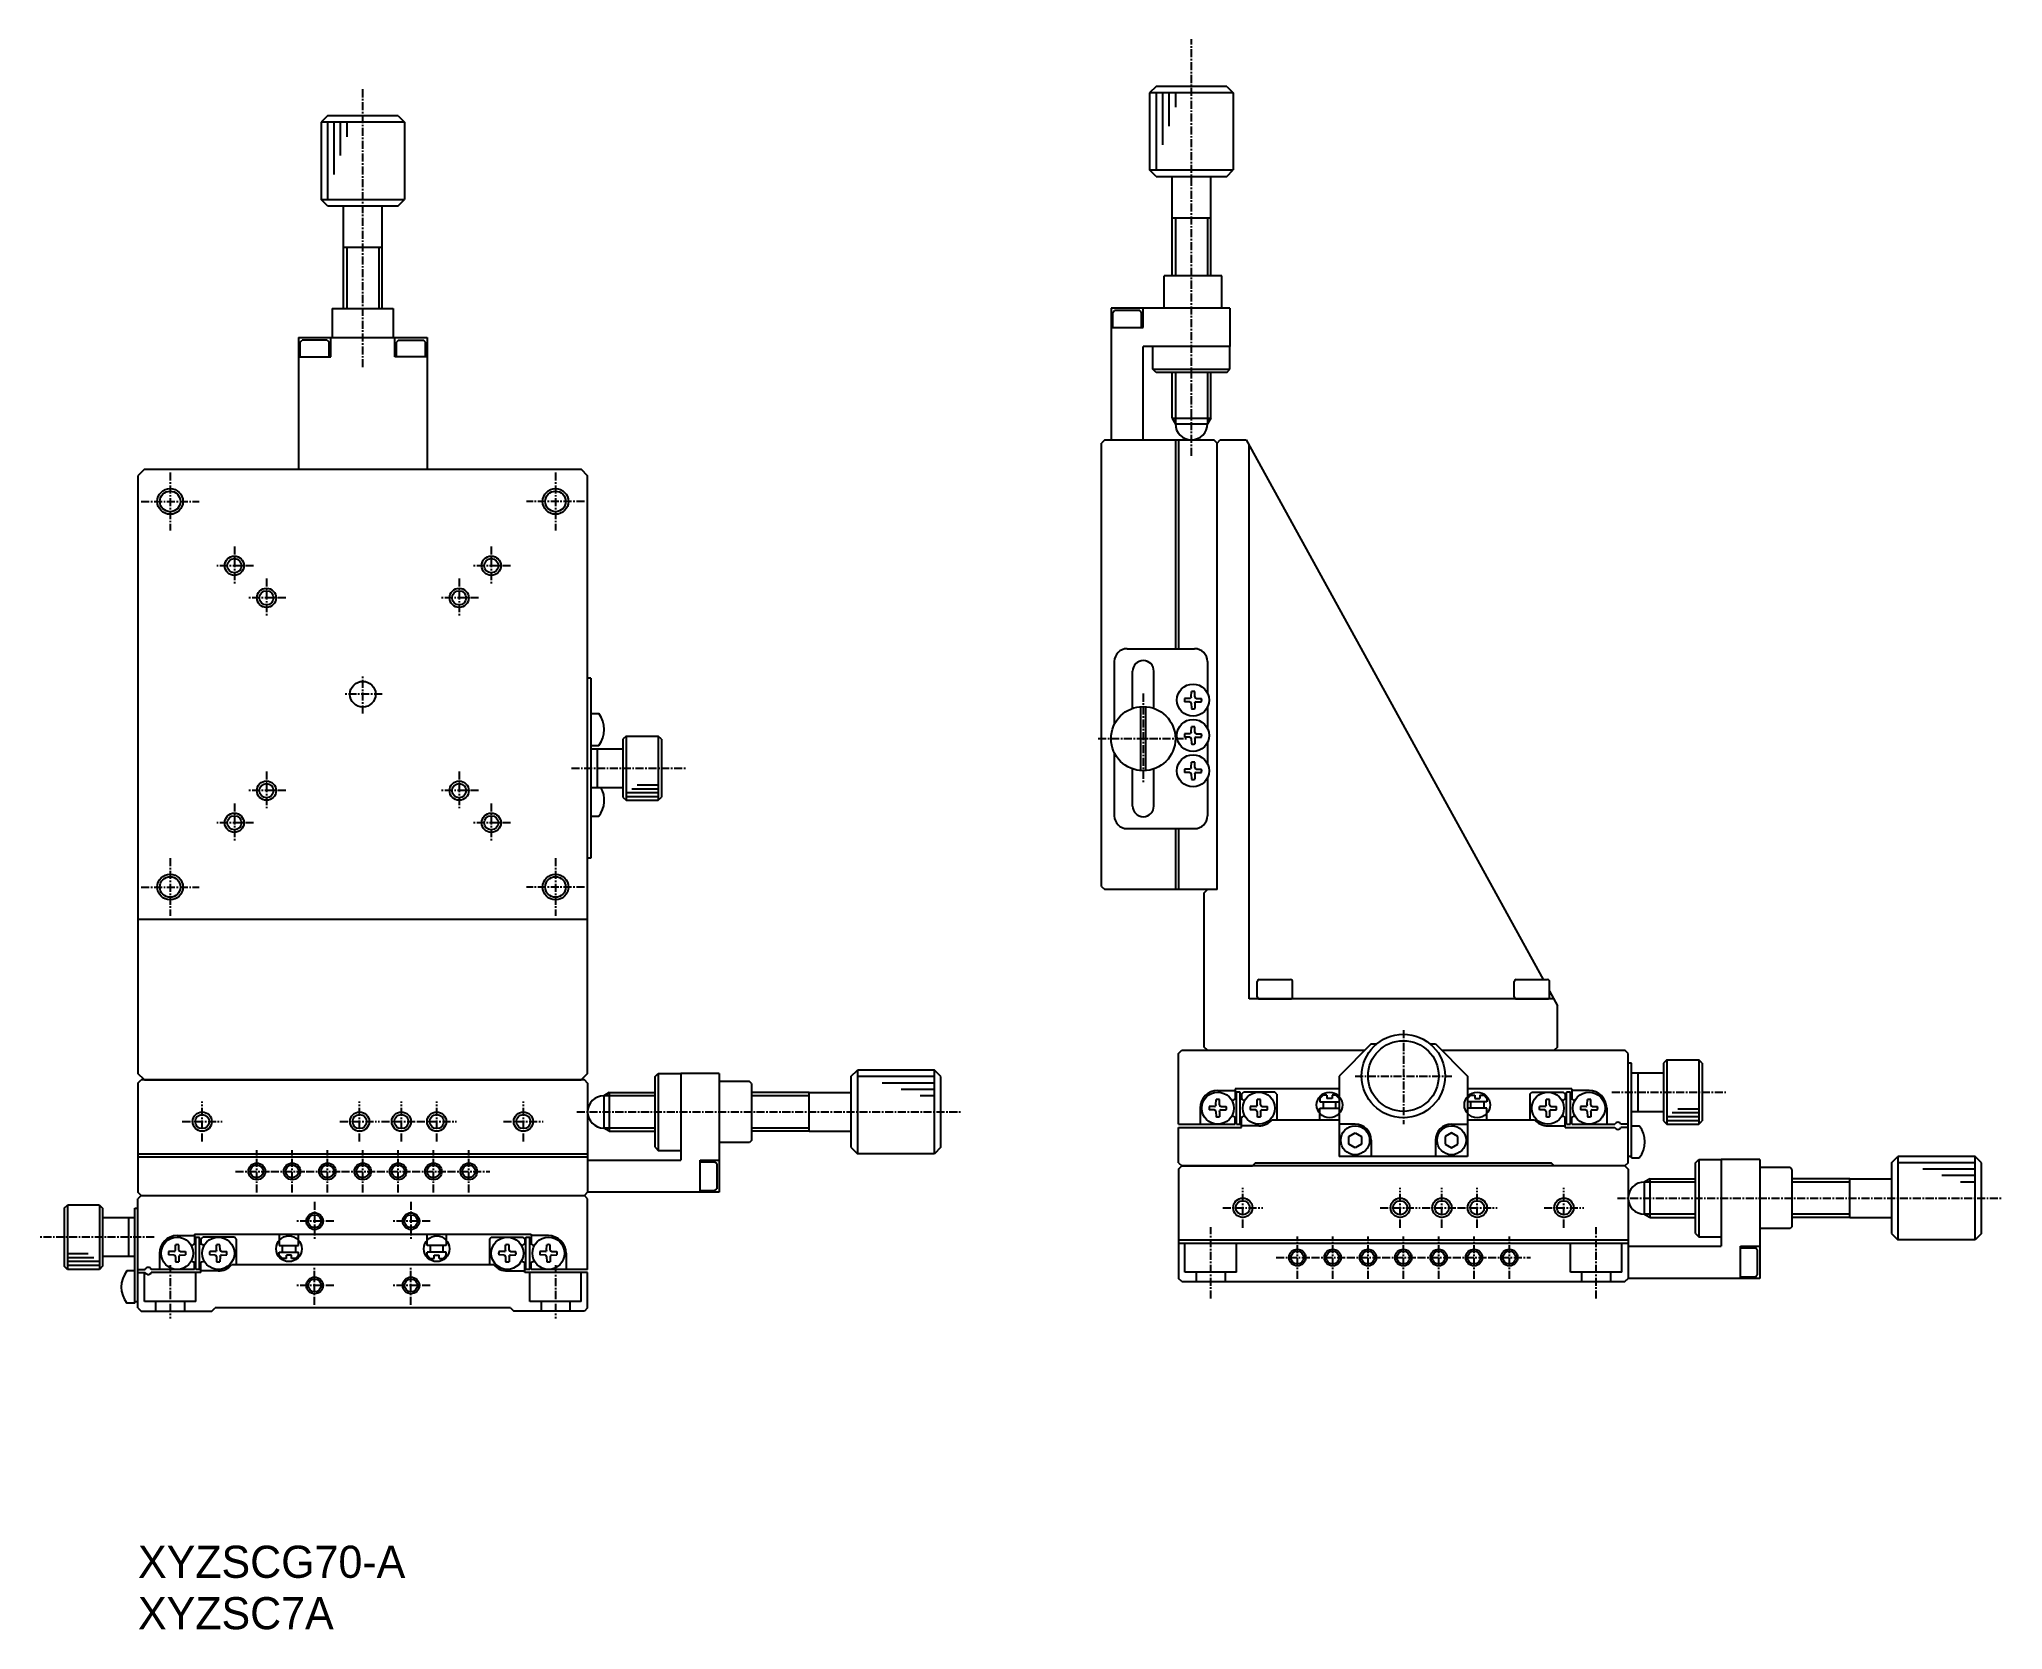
# Model space of a CAD drawing. Extents: x 73 to 379, y 138 to 386.
import ezdxf

# ---------------------------------------------------------------- set-up
doc = ezdxf.new("R2010")
doc.units = 0
doc.linetypes.add('CENTER', pattern=[2, 1.25, -0.25, 0.25, -0.25])
doc.layers.get('0').update_dxf_attribs({"linetype": 'CONTINUOUS'})
doc.layers.add('001', color=7, linetype='CONTINUOUS')
doc.layers.add('CENTER', color=1, linetype='CENTER')

# ---------------------------------------------------------------- blocks, each defined once
blk = doc.blocks.new('JZB-1')
at = {"layer": '001'}
for p, q in [((349.940834, 83.310894), (349.940834, 85.710894)), ((350.240834, 86.010894), (355.140834, 86.010894)), ((355.440834, 83.310894), (355.440834, 85.710894)), ((350.240834, 83.010894), (355.140834, 83.010894))]:
    blk.add_line(p, q, dxfattribs=at)
for centre, start, end in [((350.240834, 85.710894), 90, 180), ((355.140834, 85.710894), 0, 90), ((350.240834, 83.310894), 180, 270), ((355.140834, 83.310894), 270, 0)]:
    blk.add_arc(centre, 0.3, start, end, dxfattribs=at)
blk = doc.blocks.new('JZB-2')
at = {"layer": '001'}
for p, q in [((389.940834, 83.310894), (389.940834, 85.710894)), ((390.240834, 86.010894), (395.140834, 86.010894)), ((395.440834, 83.310894), (395.440834, 85.710894)), ((390.240834, 83.010894), (395.140834, 83.010894))]:
    blk.add_line(p, q, dxfattribs=at)
for centre, start, end in [((390.240834, 85.710894), 90, 180), ((395.140834, 85.710894), 0, 90), ((390.240834, 83.310894), 180, 270), ((395.140834, 83.310894), 270, 0)]:
    blk.add_arc(centre, 0.3, start, end, dxfattribs=at)

msp = doc.modelspace()

# ---------------------------------------------------------------- linework, layer by layer
at = {"color": 7, "linetype": 'CONTINUOUS'}
for p, q in [((246.73, 378.53), (245.73, 377.53)), ((245.73, 377.53), (245.73, 365.53)), ((257.73, 378.53), (246.73, 378.53)), ((257.73, 378.53), (258.73, 377.53)), ((258.73, 377.53), (258.73, 365.53)), ((117.73, 373.94), (116.73, 372.94)), ((116.73, 372.94), (116.73, 360.94)), ((128.73, 373.94), (117.73, 373.94)), ((128.73, 373.94), (129.73, 372.94)), ((129.73, 372.94), (129.73, 360.94)), ((246.73, 364.53), (245.73, 365.53)), ((246.73, 364.53), (257.73, 364.53)), ((249.23, 349.03), (249.23, 364.53)), ((255.23, 349.03), (255.23, 364.53)), ((257.73, 364.53), (258.73, 365.53)), ((117.73, 359.94), (116.73, 360.94)), ((128.73, 359.94), (129.73, 360.94)), ((117.73, 359.94), (128.73, 359.94)), ((120.23, 343.94), (120.23, 359.94)), ((126.23, 343.94), (126.23, 359.94)), ((255.23, 358.03), (249.23, 358.03)), ((126.23, 353.44), (120.23, 353.44)), ((256.98, 349.03), (247.98, 349.03)), ((247.98, 344.03), (247.98, 349.03)), ((256.98, 344.03), (256.98, 349.03)), ((118.48, 343.94), (127.98, 343.94)), ((118.48, 343.94), (118.48, 339.44)), ((127.98, 343.94), (127.98, 339.44)), ((239.73, 344.03), (239.73, 323.53)), ((258.23, 344.03), (239.73, 344.03)), ((239.98, 343.33), (240.28, 343.63)), ((239.98, 341.03), (239.98, 343.33)), ((244.18, 343.63), (240.28, 343.63)), ((244.18, 343.63), (244.48, 343.33)), ((244.48, 341.03), (244.48, 343.33)), ((244.73, 341.03), (244.73, 344.03)), ((258.23, 344.03), (258.23, 338.03)), ((113.23, 339.44), (113.23, 318.89)), ((113.23, 339.44), (133.23, 339.44)), ((118.23, 336.44), (118.23, 339.44)), ((128.23, 336.44), (128.23, 339.44)), ((133.23, 339.44), (133.23, 318.89)), ((239.73, 341.03), (244.73, 341.03)), ((113.23, 336.44), (118.23, 336.44)), ((113.48, 338.74), (113.78, 339.04)), ((113.48, 336.44), (113.48, 338.74)), ((117.68, 339.04), (113.78, 339.04)), ((117.68, 339.04), (117.98, 338.74)), ((117.98, 336.44), (117.98, 338.74)), ((133.23, 336.44), (128.23, 336.44)), ((128.78, 339.04), (128.48, 338.74)), ((128.48, 336.44), (128.48, 338.74)), ((128.78, 339.04), (132.68, 339.04)), ((132.98, 338.74), (132.68, 339.04)), ((132.98, 336.44), (132.98, 338.74)), ((244.73, 323.53), (244.73, 338.03)), ((258.23, 338.03), (244.73, 338.03)), ((246.23, 334.53), (246.23, 338.03)), ((258.23, 334.53), (258.23, 338.03)), ((246.73, 334.03), (246.23, 334.53)), ((257.73, 334.03), (246.73, 334.03)), ((249.23, 326.89), (249.23, 334.03)), ((255.23, 326.89), (255.23, 334.03)), ((257.73, 334.03), (258.23, 334.53)), ((249.23, 326.89), (255.23, 326.89)), ((249.23, 326.89), (249.73, 326.03)), ((249.73, 326.03), (254.73, 326.03)), ((255.23, 326.89), (254.73, 326.03)), ((238.73, 323.53), (238.23, 323.03)), ((238.23, 254.03), (238.23, 323.03)), ((238.73, 323.53), (255.73, 323.53)), ((249.73, 323.53), (249.73, 291.03)), ((250.23, 323.53), (250.23, 291.03)), ((256.23, 323.03), (255.73, 323.53)), ((256.23, 323.03), (256.73, 323.53)), ((256.23, 253.53), (256.23, 323.03)), ((256.73, 323.53), (260.73, 323.53)), ((260.73, 323.53), (306.98, 239.53)), ((261.23, 236.53), (261.23, 322.62)), ((89.23, 318.94), (88.23, 317.94)), ((89.23, 318.94), (88.23, 317.94)), ((88.23, 317.94), (88.23, 224.94)), ((88.23, 317.94), (88.23, 249.94)), ((89.23, 318.94), (157.23, 318.94)), ((89.23, 318.94), (157.23, 318.94)), ((158.23, 317.94), (157.23, 318.94)), ((157.23, 318.94), (158.23, 317.94)), ((158.23, 224.94), (158.23, 317.94)), ((242.23, 291.03), (252.73, 291.03)), ((240.23, 289.03), (240.23, 279.21)), ((243.08, 281.81), (243.08, 287.53)), ((246.38, 281.67), (246.38, 287.53)), ((254.73, 289.03), (254.73, 284.12)), ((158.73, 286.44), (158.23, 286.44)), ((158.73, 286.44), (158.73, 258.44)), ((252.2, 283.53), (252.22, 284.35)), ((252.75, 283.53), (252.74, 284.35)), ((244.33, 272.04), (244.33, 282.01)), ((245.13, 272.04), (245.13, 282.01)), ((252, 283.3), (251.15, 283.29)), ((252, 282.75), (251.15, 282.77)), ((252, 283.3), (252.13, 283.36)), ((252, 282.75), (252.13, 282.69)), ((252.2, 283.53), (252.13, 283.36)), ((252.2, 282.53), (252.13, 282.69)), ((252.2, 282.53), (252.22, 281.7)), ((252.75, 282.53), (252.74, 281.7)), ((252.75, 283.53), (252.83, 283.36)), ((252.75, 282.53), (252.83, 282.69)), ((252.96, 283.3), (252.83, 283.36)), ((252.96, 282.75), (252.83, 282.69)), ((252.96, 283.3), (253.8, 283.29)), ((252.96, 282.75), (253.8, 282.77)), ((254.73, 281.94), (254.73, 278.62)), ((158.73, 280.94), (159.95, 280.94)), ((252.2, 278.03), (252.22, 278.85)), ((252.75, 278.03), (252.74, 278.85)), ((158.73, 275.94), (159.95, 275.94)), ((158.73, 275.44), (163.73, 275.44)), ((159.73, 275.44), (159.73, 269.44)), ((164.23, 277.44), (163.73, 276.94)), ((163.73, 276.94), (163.73, 267.94)), ((164.23, 277.44), (169.23, 277.44)), ((169.73, 276.94), (169.23, 277.44)), ((169.73, 276.94), (169.73, 267.94)), ((252, 277.8), (251.15, 277.79)), ((252, 277.25), (251.15, 277.27)), ((252, 277.8), (252.13, 277.86)), ((252, 277.25), (252.13, 277.19)), ((252.2, 278.03), (252.13, 277.86)), ((252.2, 277.03), (252.13, 277.19)), ((252.2, 277.03), (252.22, 276.2)), ((252.75, 277.03), (252.74, 276.2)), ((252.75, 278.03), (252.83, 277.86)), ((252.75, 277.03), (252.83, 277.19)), ((252.96, 277.8), (252.83, 277.86)), ((252.96, 277.25), (252.83, 277.19)), ((252.96, 277.8), (253.8, 277.79)), ((252.96, 277.25), (253.8, 277.27)), ((254.73, 276.44), (254.73, 273.12)), ((240.23, 274.85), (240.23, 265.03)), ((243.08, 266.53), (243.08, 272.24)), ((246.38, 266.53), (246.38, 272.38)), ((252, 272.3), (251.15, 272.29)), ((252, 272.3), (252.13, 272.36)), ((252.2, 272.53), (252.13, 272.36)), ((252.2, 272.53), (252.22, 273.35)), ((252.75, 272.53), (252.74, 273.35)), ((252.75, 272.53), (252.83, 272.36)), ((252.96, 272.3), (252.83, 272.36)), ((252.96, 272.3), (253.8, 272.29)), ((158.73, 269.44), (163.73, 269.44)), ((252, 271.75), (251.15, 271.77)), ((252, 271.75), (252.13, 271.69)), ((252.2, 271.53), (252.13, 271.69)), ((252.2, 271.53), (252.22, 270.7)), ((252.75, 271.53), (252.74, 270.7)), ((252.75, 271.53), (252.83, 271.69)), ((252.96, 271.75), (252.83, 271.69)), ((252.96, 271.75), (253.8, 271.77)), ((254.73, 270.94), (254.73, 265.03)), ((163.73, 267.94), (164.23, 267.44)), ((164.23, 267.44), (169.23, 267.44)), ((169.23, 267.44), (169.73, 267.94)), ((158.73, 264.94), (159.95, 264.94)), ((242.23, 263.03), (252.73, 263.03)), ((249.73, 263.03), (249.73, 253.53)), ((250.23, 263.03), (250.23, 253.53)), ((158.73, 258.44), (158.23, 258.44)), ((238.23, 254.03), (238.73, 253.53)), ((256.23, 253.53), (238.73, 253.53)), ((254.23, 253.03), (254.73, 253.53)), ((254.23, 229.03), (254.23, 253.03)), ((88.23, 248.94), (158.23, 248.94)), ((308.63, 236.53), (261.23, 236.53)), ((307.98, 237.71), (309.23, 235.44)), ((309.23, 229.03), (309.23, 235.44)), ((280.23, 229.53), (275.23, 224.53)), ((280.23, 229.53), (281.08, 229.53)), ((289.38, 229.53), (290.23, 229.53)), ((290.23, 229.53), (295.23, 224.53)), ((250.23, 228.03), (250.73, 228.53)), ((250.23, 217.03), (250.23, 228.03)), ((250.73, 228.53), (279.23, 228.53)), ((254.73, 228.53), (254.23, 229.03)), ((254.48, 228.53), (279.23, 228.53)), ((291.23, 228.53), (308.48, 228.53)), ((291.23, 228.53), (319.73, 228.53)), ((309.23, 229.03), (308.73, 228.53)), ((320.23, 228.03), (319.73, 228.53)), ((320.23, 211.03), (320.23, 228.03)), ((320.73, 226.53), (320.23, 226.53)), ((320.73, 211.78), (320.73, 226.53)), ((326.23, 227.03), (325.73, 226.53)), ((325.73, 226.53), (325.73, 217.53)), ((326.23, 227.03), (331.23, 227.03)), ((331.73, 226.53), (331.23, 227.03)), ((331.73, 226.53), (331.73, 217.53)), ((89.23, 223.94), (88.23, 224.94)), ((88.23, 223.44), (88.73, 223.94)), ((88.23, 223.44), (88.23, 206.44)), ((157.73, 223.94), (88.73, 223.94)), ((89.23, 223.94), (157.23, 223.94)), ((158.23, 224.94), (157.23, 223.94)), ((157.73, 223.94), (158.23, 223.44)), ((158.23, 223.44), (157.73, 223.94)), ((158.23, 223.44), (158.23, 206.44)), ((168.73, 224.44), (169.23, 224.94)), ((168.73, 213.44), (168.73, 224.44)), ((169.23, 224.94), (169.23, 212.94)), ((169.23, 224.94), (172.73, 224.94)), ((172.73, 224.94), (172.73, 211.44)), ((178.73, 224.94), (172.73, 224.94)), ((178.73, 224.94), (178.73, 206.44)), ((183.43, 223.69), (178.73, 223.69)), ((183.73, 223.39), (183.43, 223.69)), ((183.73, 223.39), (183.73, 214.49)), ((199.23, 224.44), (200.23, 225.44)), ((199.23, 224.44), (199.23, 213.44)), ((212.23, 225.44), (200.23, 225.44)), ((213.23, 224.44), (212.23, 225.44)), ((213.23, 213.44), (213.23, 224.44)), ((275.23, 224.53), (275.23, 212.03)), ((295.23, 224.53), (295.23, 212.03)), ((320.73, 225.03), (325.73, 225.03)), ((321.73, 225.03), (321.73, 219.03)), ((161.59, 221.94), (160.73, 221.44)), ((160.73, 221.44), (160.73, 216.44)), ((161.59, 221.94), (161.59, 215.94)), ((161.59, 221.94), (168.73, 221.94)), ((192.73, 221.94), (183.73, 221.94)), ((192.73, 221.94), (199.23, 221.94)), ((192.73, 215.94), (192.73, 221.94)), ((256.05, 220.03), (256.07, 220.85)), ((256.33, 222.28), (259.03, 222.28)), ((256.6, 220.03), (256.59, 220.85)), ((275.23, 222.53), (259.03, 222.53)), ((259.03, 222.53), (259.03, 220.94)), ((259.23, 217.03), (259.23, 222.03)), ((259.83, 222.03), (259.23, 222.03)), ((259.83, 217.03), (259.83, 222.03)), ((260.03, 221.73), (260.33, 222.03)), ((260.03, 221.73), (260.03, 220.94)), ((265.23, 222.03), (260.33, 222.03)), ((262.45, 220.03), (262.47, 220.85)), ((263, 220.03), (262.99, 220.85)), ((265.53, 221.73), (265.23, 222.03)), ((265.53, 221.73), (265.53, 217.73)), ((272.23, 221.03), (272.73, 221.53)), ((272.23, 221.03), (272.23, 220.53)), ((272.23, 220.53), (275.23, 220.53)), ((273.33, 221.53), (272.73, 221.53)), ((272.73, 220.53), (272.73, 219.53)), ((273.33, 221.53), (273.33, 221.03)), ((274.13, 221.03), (273.33, 221.03)), ((274.13, 221.53), (274.13, 221.03)), ((274.73, 221.53), (274.13, 221.53)), ((275.23, 221.03), (274.73, 221.53)), ((274.73, 219.53), (274.73, 220.53)), ((275.23, 221.03), (275.23, 220.53)), ((311.43, 222.53), (295.23, 222.53)), ((295.23, 221.03), (295.73, 221.53)), ((295.23, 221.03), (295.23, 220.53)), ((298.23, 220.53), (295.23, 220.53)), ((295.73, 221.53), (296.33, 221.53)), ((295.73, 219.53), (295.73, 220.53)), ((296.33, 221.53), (296.33, 221.03)), ((296.33, 221.03), (297.13, 221.03)), ((297.13, 221.53), (297.73, 221.53)), ((297.13, 221.53), (297.13, 221.03)), ((298.23, 221.03), (297.73, 221.53)), ((297.73, 220.53), (297.73, 219.53)), ((298.23, 221.03), (298.23, 220.53)), ((304.93, 221.73), (305.23, 222.03)), ((304.93, 221.73), (304.93, 217.73)), ((305.23, 222.03), (310.13, 222.03)), ((307.45, 220.03), (307.47, 220.85)), ((308, 220.03), (307.99, 220.85)), ((310.43, 221.73), (310.13, 222.03)), ((310.43, 221.73), (310.43, 220.94)), ((310.63, 217.03), (310.63, 222.03)), ((311.23, 222.03), (310.63, 222.03)), ((311.23, 217.03), (311.23, 222.03)), ((311.43, 222.53), (311.43, 220.94)), ((314.13, 222.28), (311.43, 222.28)), ((313.85, 220.03), (313.87, 220.85)), ((314.4, 220.03), (314.39, 220.85)), ((253.58, 219.53), (253.58, 217.03)), ((255.85, 219.8), (255, 219.79)), ((255.85, 219.25), (255, 219.27)), ((255.85, 219.8), (255.98, 219.86)), ((255.85, 219.25), (255.98, 219.19)), ((256.05, 220.03), (255.98, 219.86)), ((256.05, 219.03), (255.98, 219.19)), ((256.05, 219.03), (256.07, 218.2)), ((256.6, 219.03), (256.59, 218.2)), ((256.6, 220.03), (256.68, 219.86)), ((256.6, 219.03), (256.68, 219.19)), ((256.81, 219.8), (256.68, 219.86)), ((256.81, 219.25), (256.68, 219.19)), ((256.81, 219.8), (257.65, 219.79)), ((256.81, 219.25), (257.65, 219.27)), ((259.03, 217.03), (259.03, 218.11)), ((260.03, 216.53), (260.03, 218.11)), ((262.25, 219.8), (261.4, 219.79)), ((262.25, 219.25), (261.4, 219.27)), ((262.25, 219.8), (262.38, 219.86)), ((262.25, 219.25), (262.38, 219.19)), ((262.45, 220.03), (262.38, 219.86)), ((262.45, 219.03), (262.38, 219.19)), ((262.45, 219.03), (262.47, 218.2)), ((263, 219.03), (262.99, 218.2)), ((263, 220.03), (263.08, 219.86)), ((263, 219.03), (263.08, 219.19)), ((263.21, 219.8), (263.08, 219.86)), ((263.21, 219.25), (263.08, 219.19)), ((263.21, 219.8), (264.05, 219.79)), ((263.21, 219.25), (264.05, 219.27)), ((264.81, 217.73), (275.23, 217.73)), ((272.23, 219.53), (275.23, 219.53)), ((272.23, 217.73), (272.23, 219.53)), ((275.23, 219.53), (275.23, 217.73)), ((298.23, 219.53), (295.23, 219.53)), ((295.23, 219.53), (295.23, 217.73)), ((295.23, 217.73), (305.65, 217.73)), ((298.23, 217.73), (298.23, 219.53)), ((307.25, 219.8), (306.4, 219.79)), ((307.25, 219.25), (306.4, 219.27)), ((307.25, 219.8), (307.38, 219.86)), ((307.25, 219.25), (307.38, 219.19)), ((307.45, 220.03), (307.38, 219.86)), ((307.45, 219.03), (307.38, 219.19)), ((307.45, 219.03), (307.47, 218.2)), ((308, 219.03), (307.99, 218.2)), ((308, 220.03), (308.08, 219.86)), ((308, 219.03), (308.08, 219.19)), ((308.21, 219.8), (308.08, 219.86)), ((308.21, 219.25), (308.08, 219.19)), ((308.21, 219.8), (309.05, 219.79)), ((308.21, 219.25), (309.05, 219.27)), ((310.43, 216.53), (310.43, 218.11)), ((311.43, 217.03), (311.43, 218.11)), ((313.65, 219.8), (312.8, 219.79)), ((313.65, 219.25), (312.8, 219.27)), ((313.65, 219.8), (313.78, 219.86)), ((313.65, 219.25), (313.78, 219.19)), ((313.85, 220.03), (313.78, 219.86)), ((313.85, 219.03), (313.78, 219.19)), ((313.85, 219.03), (313.87, 218.2)), ((314.4, 219.03), (314.39, 218.2)), ((314.4, 220.03), (314.48, 219.86)), ((314.4, 219.03), (314.48, 219.19)), ((314.61, 219.8), (314.48, 219.86)), ((314.61, 219.25), (314.48, 219.19)), ((314.61, 219.8), (315.45, 219.79)), ((314.61, 219.25), (315.45, 219.27)), ((316.88, 219.53), (316.88, 217.03)), ((320.73, 219.03), (325.73, 219.03)), ((325.73, 217.53), (326.23, 217.03)), ((331.23, 217.03), (331.73, 217.53)), ((161.59, 215.94), (160.73, 216.44)), ((161.59, 215.94), (168.73, 215.94)), ((183.43, 214.19), (178.73, 214.19)), ((183.73, 214.49), (183.43, 214.19)), ((192.73, 215.94), (183.73, 215.94)), ((192.73, 215.94), (199.23, 215.94)), ((250.23, 217.03), (259.03, 217.03)), ((250.23, 216.53), (260.03, 216.53)), ((250.23, 211.03), (250.23, 216.53)), ((259.23, 217.03), (259.83, 217.03)), ((262.73, 216.78), (260.03, 216.78)), ((277.73, 217.03), (275.23, 217.03)), ((276.73, 215.11), (277.73, 215.68)), ((276.73, 213.95), (276.73, 215.11)), ((277.73, 215.68), (278.73, 215.11)), ((278.73, 215.11), (278.73, 213.95)), ((280.23, 214.53), (280.23, 212.03)), ((290.23, 214.53), (290.23, 212.03)), ((292.73, 215.68), (291.73, 215.11)), ((291.73, 215.11), (291.73, 213.95)), ((292.73, 217.03), (295.23, 217.03)), ((293.73, 215.11), (292.73, 215.68)), ((293.73, 213.95), (293.73, 215.11)), ((307.73, 216.78), (310.43, 216.78)), ((310.43, 216.53), (318.17, 216.53)), ((310.63, 217.03), (311.23, 217.03)), ((311.43, 217.03), (318.17, 217.03)), ((320.23, 217.03), (319.09, 217.03)), ((320.23, 216.53), (319.09, 216.53)), ((320.73, 216.78), (321.95, 216.78)), ((326.23, 217.03), (331.23, 217.03)), ((88.23, 212.44), (158.23, 212.44)), ((88.23, 211.94), (158.23, 211.94)), ((158.23, 211.44), (172.73, 211.44)), ((168.73, 213.44), (169.23, 212.94)), ((169.23, 212.94), (172.73, 212.94)), ((175.73, 211.44), (178.73, 211.44)), ((175.73, 206.44), (175.73, 211.44)), ((175.73, 211.19), (178.03, 211.19)), ((178.33, 210.89), (178.03, 211.19)), ((199.23, 213.44), (200.23, 212.44)), ((212.23, 212.44), (200.23, 212.44)), ((213.23, 213.44), (212.23, 212.44)), ((250.23, 211.03), (250.73, 210.53)), ((262.23, 211.03), (261.73, 210.53)), ((262.23, 211.03), (308.23, 211.03)), ((295.23, 212.03), (275.23, 212.03)), ((277.73, 213.37), (276.73, 213.95)), ((278.73, 213.95), (277.73, 213.37)), ((291.73, 213.95), (292.73, 213.37)), ((292.73, 213.37), (293.73, 213.95)), ((308.73, 210.53), (308.23, 211.03)), ((320.23, 211.03), (319.73, 210.53)), ((320.73, 212.03), (320.23, 212.03)), ((320.73, 211.78), (321.95, 211.78)), ((330.73, 211.03), (331.23, 211.53)), ((330.73, 200.03), (330.73, 211.03)), ((331.23, 211.53), (331.23, 199.53)), ((331.23, 211.53), (334.73, 211.53)), ((334.73, 211.53), (334.73, 198.03)), ((340.73, 211.53), (334.73, 211.53)), ((340.73, 211.53), (340.73, 193.03)), ((361.23, 211.03), (362.23, 212.03)), ((361.23, 211.03), (361.23, 200.03)), ((374.23, 212.03), (362.23, 212.03)), ((375.23, 211.03), (374.23, 212.03)), ((375.23, 200.03), (375.23, 211.03)), ((178.33, 210.89), (178.33, 206.99)), ((250.23, 210.03), (250.73, 210.53)), ((250.23, 210.03), (250.23, 193.03)), ((319.73, 210.53), (250.73, 210.53)), ((250.73, 210.53), (261.73, 210.53)), ((319.73, 210.53), (308.73, 210.53)), ((320.23, 210.03), (319.73, 210.53)), ((319.73, 210.53), (320.23, 210.03)), ((320.23, 210.03), (320.23, 193.03)), ((323.59, 208.53), (322.73, 208.03)), ((322.73, 208.03), (322.73, 203.03)), ((323.59, 208.53), (330.73, 208.53)), ((323.59, 208.53), (323.59, 202.53)), ((345.43, 210.28), (340.73, 210.28)), ((345.73, 209.98), (345.43, 210.28)), ((345.73, 209.98), (345.73, 201.08)), ((354.73, 208.53), (345.73, 208.53)), ((354.73, 202.53), (354.73, 208.53)), ((354.73, 208.53), (361.23, 208.53)), ((88.73, 205.94), (88.23, 206.44)), ((88.73, 205.94), (88.23, 206.44)), ((88.73, 205.94), (88.23, 205.44)), ((88.23, 188.44), (88.23, 205.44)), ((88.73, 205.94), (157.73, 205.94)), ((88.73, 205.94), (157.73, 205.94)), ((158.23, 206.44), (157.73, 205.94)), ((157.73, 205.94), (158.23, 206.44)), ((157.73, 205.94), (158.23, 206.44)), ((157.73, 205.94), (158.23, 206.44)), ((158.23, 205.44), (157.73, 205.94)), ((178.73, 206.44), (158.23, 206.44)), ((158.23, 194.44), (158.23, 205.44)), ((175.73, 206.69), (178.03, 206.69)), ((178.03, 206.69), (178.33, 206.99)), ((76.73, 203.94), (77.23, 204.44)), ((76.73, 203.94), (76.73, 194.94)), ((82.23, 204.44), (77.23, 204.44)), ((82.23, 204.44), (82.73, 203.94)), ((82.73, 203.94), (82.73, 194.94)), ((87.73, 202.44), (82.73, 202.44)), ((86.73, 202.44), (86.73, 196.44)), ((87.73, 189.19), (87.73, 203.94)), ((87.73, 203.94), (88.23, 203.94)), ((323.59, 202.53), (322.73, 203.03)), ((323.59, 202.53), (330.73, 202.53)), ((354.73, 202.53), (345.73, 202.53)), ((354.73, 202.53), (361.23, 202.53)), ((94.33, 199.69), (97.03, 199.69)), ((97.03, 199.94), (123.23, 199.94)), ((97.03, 199.94), (97.03, 198.35)), ((97.23, 194.44), (97.23, 199.44)), ((97.23, 199.44), (97.83, 199.44)), ((97.83, 194.44), (97.83, 199.44)), ((98.03, 199.14), (98.33, 199.44)), ((98.03, 199.14), (98.03, 198.35)), ((103.23, 199.44), (98.33, 199.44)), ((103.53, 199.14), (103.23, 199.44)), ((103.53, 199.14), (103.53, 195.14)), ((110.23, 199.94), (110.23, 198.14)), ((113.23, 198.14), (113.23, 199.94)), ((123.23, 199.94), (149.43, 199.94)), ((133.23, 198.14), (133.23, 199.94)), ((136.23, 199.94), (136.23, 198.14)), ((142.93, 199.14), (143.23, 199.44)), ((142.93, 199.14), (142.93, 195.14)), ((143.23, 199.44), (148.13, 199.44)), ((148.43, 199.14), (148.13, 199.44)), ((148.43, 199.14), (148.43, 198.35)), ((148.63, 199.44), (149.23, 199.44)), ((148.63, 194.44), (148.63, 199.44)), ((149.23, 194.44), (149.23, 199.44)), ((149.43, 199.94), (149.43, 198.35)), ((152.13, 199.69), (149.43, 199.69)), ((250.23, 199.03), (320.23, 199.03)), ((330.73, 200.03), (331.23, 199.53)), ((331.23, 199.53), (334.73, 199.53)), ((345.43, 200.78), (340.73, 200.78)), ((345.73, 201.08), (345.43, 200.78)), ((361.23, 200.03), (362.23, 199.03)), ((374.23, 199.03), (362.23, 199.03)), ((375.23, 200.03), (374.23, 199.03)), ((87.73, 196.44), (82.73, 196.44)), ((91.58, 196.94), (91.58, 194.44)), ((93.85, 197.21), (93, 197.2)), ((93.85, 196.66), (93, 196.68)), ((93.85, 197.21), (93.98, 197.27)), ((93.85, 196.66), (93.98, 196.6)), ((94.05, 197.44), (93.98, 197.27)), ((94.05, 196.44), (93.98, 196.6)), ((94.05, 197.44), (94.07, 198.26)), ((94.05, 196.44), (94.07, 195.61)), ((94.6, 197.44), (94.59, 198.26)), ((94.6, 196.44), (94.59, 195.61)), ((94.6, 197.44), (94.68, 197.27)), ((94.6, 196.44), (94.68, 196.6)), ((94.81, 197.21), (94.68, 197.27)), ((94.81, 196.66), (94.68, 196.6)), ((94.81, 197.21), (95.65, 197.2)), ((94.81, 196.66), (95.65, 196.68)), ((100.25, 197.21), (99.4, 197.2)), ((100.25, 196.66), (99.4, 196.68)), ((100.25, 197.21), (100.38, 197.27)), ((100.25, 196.66), (100.38, 196.6)), ((100.45, 197.44), (100.38, 197.27)), ((100.45, 196.44), (100.38, 196.6)), ((100.45, 197.44), (100.47, 198.26)), ((100.45, 196.44), (100.47, 195.61)), ((101, 197.44), (100.99, 198.26)), ((101, 196.44), (100.99, 195.61)), ((101, 197.44), (101.08, 197.27)), ((101, 196.44), (101.08, 196.6)), ((101.21, 197.21), (101.08, 197.27)), ((101.21, 196.66), (101.08, 196.6)), ((101.21, 197.21), (102.05, 197.2)), ((101.21, 196.66), (102.05, 196.68)), ((110.23, 198.14), (113.23, 198.14)), ((110.23, 197.14), (113.23, 197.14)), ((110.23, 196.64), (110.23, 197.14)), ((110.23, 196.64), (110.73, 196.14)), ((110.73, 197.14), (110.73, 198.14)), ((111.33, 196.14), (110.73, 196.14)), ((111.33, 196.14), (111.33, 196.64)), ((112.13, 196.64), (111.33, 196.64)), ((112.13, 196.14), (112.13, 196.64)), ((112.73, 196.14), (112.13, 196.14)), ((112.73, 198.14), (112.73, 197.14)), ((113.23, 196.64), (112.73, 196.14)), ((113.23, 196.64), (113.23, 197.14)), ((136.23, 198.14), (133.23, 198.14)), ((136.23, 197.14), (133.23, 197.14)), ((133.23, 196.64), (133.23, 197.14)), ((133.23, 196.64), (133.73, 196.14)), ((133.73, 198.14), (133.73, 197.14)), ((133.73, 196.14), (134.33, 196.14)), ((134.33, 196.14), (134.33, 196.64)), ((134.33, 196.64), (135.13, 196.64)), ((135.13, 196.14), (135.13, 196.64)), ((135.13, 196.14), (135.73, 196.14)), ((135.73, 197.14), (135.73, 198.14)), ((136.23, 196.64), (135.73, 196.14)), ((136.23, 196.64), (136.23, 197.14)), ((145.25, 197.21), (144.4, 197.2)), ((145.25, 196.66), (144.4, 196.68)), ((145.25, 197.21), (145.38, 197.27)), ((145.25, 196.66), (145.38, 196.6)), ((145.45, 197.44), (145.38, 197.27)), ((145.45, 196.44), (145.38, 196.6)), ((145.45, 197.44), (145.47, 198.26)), ((145.45, 196.44), (145.47, 195.61)), ((146, 197.44), (145.99, 198.26)), ((146, 196.44), (145.99, 195.61)), ((146, 197.44), (146.08, 197.27)), ((146, 196.44), (146.08, 196.6)), ((146.21, 197.21), (146.08, 197.27)), ((146.21, 196.66), (146.08, 196.6)), ((146.21, 197.21), (147.05, 197.2)), ((146.21, 196.66), (147.05, 196.68)), ((151.65, 197.21), (150.8, 197.2)), ((151.65, 196.66), (150.8, 196.68)), ((151.65, 197.21), (151.78, 197.27)), ((151.65, 196.66), (151.78, 196.6)), ((151.85, 197.44), (151.78, 197.27)), ((151.85, 196.44), (151.78, 196.6)), ((151.85, 197.44), (151.87, 198.26)), ((151.85, 196.44), (151.87, 195.61)), ((152.4, 197.44), (152.39, 198.26)), ((152.4, 196.44), (152.39, 195.61)), ((152.4, 197.44), (152.48, 197.27)), ((152.4, 196.44), (152.48, 196.6)), ((152.61, 197.21), (152.48, 197.27)), ((152.61, 196.66), (152.48, 196.6)), ((152.61, 197.21), (153.45, 197.2)), ((152.61, 196.66), (153.45, 196.68)), ((154.88, 196.94), (154.88, 194.44)), ((250.23, 198.53), (320.23, 198.53)), ((320.23, 198.03), (334.73, 198.03)), ((337.73, 193.03), (337.73, 198.03)), ((337.73, 198.03), (340.73, 198.03)), ((337.73, 197.78), (340.03, 197.78)), ((340.33, 197.48), (340.03, 197.78)), ((340.33, 197.48), (340.33, 193.58)), ((77.23, 194.44), (76.73, 194.94)), ((82.23, 194.44), (77.23, 194.44)), ((82.73, 194.94), (82.23, 194.44)), ((87.73, 194.19), (86.51, 194.19)), ((88.23, 194.44), (89.37, 194.44)), ((88.23, 193.94), (89.37, 193.94)), ((97.03, 194.44), (90.29, 194.44)), ((98.03, 193.94), (90.29, 193.94)), ((97.03, 194.44), (97.03, 195.52)), ((97.83, 194.44), (97.23, 194.44)), ((98.03, 193.94), (98.03, 195.52)), ((100.73, 194.19), (98.03, 194.19)), ((123.23, 195.14), (102.81, 195.14)), ((143.65, 195.14), (123.23, 195.14)), ((145.73, 194.19), (148.43, 194.19)), ((148.43, 193.94), (148.43, 195.52)), ((158.23, 193.94), (148.43, 193.94)), ((149.23, 194.44), (148.63, 194.44)), ((149.43, 194.44), (149.43, 195.52)), ((158.23, 194.44), (149.43, 194.44)), ((158.23, 188.44), (158.23, 193.94)), ((250.73, 192.53), (250.23, 193.03)), ((250.73, 192.53), (250.23, 193.03)), ((319.73, 192.53), (320.23, 193.03)), ((319.73, 192.53), (320.23, 193.03)), ((319.73, 192.53), (320.23, 193.03)), ((320.23, 193.03), (319.73, 192.53)), ((340.73, 193.03), (320.23, 193.03)), ((337.73, 193.28), (340.03, 193.28)), ((340.03, 193.28), (340.33, 193.58)), ((250.73, 192.53), (319.73, 192.53)), ((87.73, 189.19), (86.51, 189.19)), ((87.73, 189.44), (88.23, 189.44)), ((88.23, 188.44), (88.73, 187.94)), ((88.73, 187.94), (99.73, 187.94)), ((99.73, 187.94), (100.23, 188.44)), ((146.23, 188.44), (100.23, 188.44)), ((146.23, 188.44), (146.73, 187.94)), ((157.73, 187.94), (146.73, 187.94)), ((158.23, 188.44), (157.73, 187.94))]:
    msp.add_line(p, q, dxfattribs=at)
at = {"color": 3, "linetype": 'CONTINUOUS'}
for p, q in [((258.73, 377.53), (245.73, 377.53)), ((246.73, 377.53), (246.73, 365.53)), ((247.73, 377.53), (247.73, 369.41)), ((248.73, 377.53), (248.73, 372.36)), ((249.73, 377.53), (249.73, 375.29)), ((129.73, 372.94), (116.73, 372.94)), ((117.73, 372.94), (117.73, 360.94)), ((118.73, 372.94), (118.73, 364.82)), ((119.73, 372.94), (119.73, 367.77)), ((120.73, 372.94), (120.73, 370.7)), ((245.73, 365.53), (258.73, 365.53)), ((116.73, 360.94), (129.73, 360.94)), ((249.73, 358.03), (249.73, 349.03)), ((254.73, 358.03), (254.73, 349.03)), ((120.73, 353.44), (120.73, 343.94)), ((125.73, 353.44), (125.73, 343.94)), ((246.23, 334.53), (258.23, 334.53)), ((249.73, 334.03), (249.73, 326.03)), ((254.73, 334.03), (254.73, 326.03)), ((164.23, 277.44), (164.23, 267.44)), ((169.23, 277.44), (169.23, 267.44)), ((165.09, 269.24), (169.23, 269.24)), ((165.96, 269.84), (169.23, 269.84)), ((164.23, 268.64), (169.23, 268.64)), ((164.23, 268.04), (169.23, 268.04)), ((326.23, 227.03), (326.23, 217.03)), ((331.23, 227.03), (331.23, 217.03)), ((200.23, 225.44), (200.23, 212.44)), ((212.23, 224.44), (200.23, 224.44)), ((212.23, 223.44), (204.11, 223.44)), ((212.23, 212.44), (212.23, 225.44)), ((168.73, 221.44), (160.73, 221.44)), ((192.73, 221.44), (183.73, 221.44)), ((212.23, 222.44), (207.06, 222.44)), ((212.23, 221.44), (209.99, 221.44)), ((326.23, 218.23), (331.23, 218.23)), ((326.23, 217.63), (331.23, 217.63)), ((327.09, 218.83), (331.23, 218.83)), ((327.96, 219.43), (331.23, 219.43)), ((168.73, 216.44), (160.73, 216.44)), ((192.73, 216.44), (183.73, 216.44)), ((362.23, 212.03), (362.23, 199.03)), ((374.23, 211.03), (362.23, 211.03)), ((374.23, 199.03), (374.23, 212.03)), ((330.73, 208.03), (322.73, 208.03)), ((354.73, 208.03), (345.73, 208.03)), ((374.23, 210.03), (366.11, 210.03)), ((374.23, 209.03), (369.06, 209.03)), ((374.23, 208.03), (371.99, 208.03)), ((77.23, 204.44), (77.23, 194.44)), ((82.23, 204.44), (82.23, 194.44)), ((330.73, 203.03), (322.73, 203.03)), ((354.73, 203.03), (345.73, 203.03)), ((80.49, 196.84), (77.23, 196.84)), ((81.37, 196.24), (77.23, 196.24)), ((82.23, 195.64), (77.23, 195.64)), ((251.23, 194.03), (251.23, 198.53)), ((259.23, 194.03), (259.23, 198.53)), ((311.23, 194.03), (311.23, 198.53)), ((319.23, 194.03), (319.23, 198.53)), ((82.23, 195.04), (77.23, 195.04)), ((89.23, 189.44), (89.23, 193.94)), ((97.23, 189.44), (97.23, 193.94)), ((149.23, 189.44), (149.23, 193.94)), ((157.23, 189.44), (157.23, 193.94)), ((259.23, 194.03), (251.23, 194.03)), ((252.98, 194.03), (252.98, 192.53)), ((257.48, 194.03), (257.48, 192.53)), ((319.23, 194.03), (311.23, 194.03)), ((312.98, 194.03), (312.98, 192.53)), ((317.48, 194.03), (317.48, 192.53)), ((97.23, 189.44), (89.23, 189.44)), ((90.98, 189.44), (90.98, 187.94)), ((95.48, 189.44), (95.48, 187.94)), ((157.23, 189.44), (149.23, 189.44)), ((150.98, 189.44), (150.98, 187.94)), ((155.48, 189.44), (155.48, 187.94))]:
    msp.add_line(p, q, dxfattribs=at)
for centre, radius in [((93.23, 313.94), 2), ((153.23, 313.94), 2), ((103.23, 303.94), 1.5), ((143.23, 303.94), 1.5), ((108.23, 298.94), 1.5), ((138.23, 298.94), 1.5), ((108.23, 268.94), 1.5), ((138.23, 268.94), 1.5), ((103.23, 263.94), 1.5), ((143.23, 263.94), 1.5), ((93.23, 253.94), 2), ((153.23, 253.94), 2), ((273.73, 220.03), 2), ((296.73, 220.03), 2), ((98.23, 217.44), 1.5), ((122.73, 217.44), 1.5), ((129.23, 217.44), 1.5), ((134.73, 217.44), 1.5), ((148.23, 217.44), 1.5), ((106.73, 209.69), 1.3), ((112.23, 209.69), 1.3), ((117.73, 209.69), 1.3), ((123.23, 209.69), 1.3), ((128.73, 209.69), 1.3), ((134.23, 209.69), 1.3), ((139.73, 209.69), 1.3), ((106.73, 209.69), 1), ((112.23, 209.69), 1), ((117.73, 209.69), 1), ((123.23, 209.69), 1), ((128.73, 209.69), 1), ((134.23, 209.69), 1), ((139.73, 209.69), 1), ((260.23, 204.03), 1.5), ((284.73, 204.03), 1.5), ((291.23, 204.03), 1.5), ((296.73, 204.03), 1.5), ((310.23, 204.03), 1.5), ((115.73, 201.94), 1.3), ((130.73, 201.94), 1.3), ((111.73, 197.64), 2), ((134.73, 197.64), 2), ((268.73, 196.28), 1.3), ((268.73, 196.28), 1), ((274.23, 196.28), 1.3), ((274.23, 196.28), 1), ((279.73, 196.28), 1.3), ((279.73, 196.28), 1), ((285.23, 196.28), 1.3), ((285.23, 196.28), 1), ((290.73, 196.28), 1.3), ((290.73, 196.28), 1), ((296.23, 196.28), 1.3), ((296.23, 196.28), 1), ((301.73, 196.28), 1.3), ((301.73, 196.28), 1), ((115.73, 191.94), 1.3), ((130.73, 191.94), 1.3)]:
    msp.add_circle(centre, radius, dxfattribs=at)
at = {"color": 7, "linetype": 'CONTINUOUS'}
for centre, radius in [((93.23, 313.94), 1.6), ((153.23, 313.94), 1.6), ((103.23, 303.94), 1.1), ((143.23, 303.94), 1.1), ((108.23, 298.94), 1.1), ((138.23, 298.94), 1.1), ((123.23, 283.94), 2), ((252.48, 283.03), 2.5), ((244.73, 277.03), 5), ((252.48, 277.53), 2.5), ((252.48, 272.03), 2.5), ((108.23, 268.94), 1.1), ((138.23, 268.94), 1.1), ((103.23, 263.94), 1.1), ((143.23, 263.94), 1.1), ((93.23, 253.94), 1.6), ((153.23, 253.94), 1.6), ((285.23, 224.53), 6.5), ((285.23, 224.53), 5.5), ((256.33, 219.53), 2.5), ((262.73, 219.53), 2.5), ((307.73, 219.53), 2.5), ((314.13, 219.53), 2.5), ((98.23, 217.44), 1.1), ((122.73, 217.44), 1.1), ((129.23, 217.44), 1.1), ((134.73, 217.44), 1.1), ((148.23, 217.44), 1.1), ((277.73, 214.53), 2.25), ((292.73, 214.53), 2.25), ((260.23, 204.03), 1.1), ((284.73, 204.03), 1.1), ((291.23, 204.03), 1.1), ((296.73, 204.03), 1.1), ((310.23, 204.03), 1.1), ((115.73, 201.94), 1), ((130.73, 201.94), 1), ((94.33, 196.94), 2.5), ((100.73, 196.94), 2.5), ((145.73, 196.94), 2.5), ((152.13, 196.94), 2.5), ((115.73, 191.94), 1), ((130.73, 191.94), 1)]:
    msp.add_circle(centre, radius, dxfattribs=at)
for centre, radius, start, end in [((252.23, 326.03), 2.5, 180, 0), ((242.23, 289.03), 2, 90, 180), ((252.73, 289.03), 2, 0, 90), ((244.73, 287.53), 1.65, 0, 180), ((252.48, 283.03), 1.35, 78.8959, 101.1041), ((252.48, 283.03), 1.35, 168.8959, 191.1041), ((252.48, 283.03), 1.35, 258.8959, 281.1041), ((252.48, 283.03), 1.35, 348.8959, 11.1041), ((156.83, 278.44), 4, 321.3178, 38.6822), ((252.48, 277.53), 1.35, 78.8959, 101.1041), ((252.48, 277.53), 1.35, 168.8959, 191.1041), ((252.48, 277.53), 1.35, 258.8959, 281.1041), ((252.48, 277.53), 1.35, 348.8959, 11.1041), ((252.48, 272.03), 1.35, 168.8959, 191.1041), ((252.48, 272.03), 1.35, 78.8959, 101.1041), ((252.48, 272.03), 1.35, 348.8959, 11.1041), ((156.83, 267.44), 4, 321.3178, 30), ((252.48, 272.03), 1.35, 258.8959, 281.1041), ((244.73, 266.53), 1.65, 180, 0), ((242.23, 265.03), 2, 180, 270), ((252.73, 265.03), 2, 270, 0), ((160.73, 218.94), 2.5, 90, 270), ((256.33, 219.53), 2.75, 90, 180), ((256.33, 219.53), 1.35, 78.8959, 101.1041), ((259.53, 219.53), 1.5, 101.5369, 130.5416), ((259.53, 219.53), 1.5, 49.4584, 78.463), ((262.73, 219.53), 1.35, 78.8959, 101.1041), ((307.73, 219.53), 1.35, 78.8959, 101.1041), ((310.93, 219.53), 1.5, 101.5369, 130.5416), ((310.93, 219.53), 1.5, 49.4584, 78.463), ((314.13, 219.53), 1.35, 78.8959, 101.1041), ((314.13, 219.53), 2.75, 360, 90), ((256.33, 219.53), 1.35, 168.8959, 191.1041), ((256.33, 219.53), 1.35, 258.8959, 281.1041), ((256.33, 219.53), 1.35, 348.8959, 11.1041), ((259.53, 219.53), 1.5, 229.4584, 258.463), ((259.53, 219.53), 1.5, 281.537, 310.5416), ((262.73, 219.53), 1.35, 168.8959, 191.1041), ((262.73, 219.53), 1.35, 258.8959, 281.1041), ((262.73, 219.53), 2.75, 270, 319.1149), ((262.73, 219.53), 1.35, 348.8959, 11.1041), ((307.73, 219.53), 2.75, 220.8851, 270), ((307.73, 219.53), 1.35, 168.8959, 191.1041), ((307.73, 219.53), 1.35, 258.8959, 281.1041), ((307.73, 219.53), 1.35, 348.8959, 11.1041), ((310.93, 219.53), 1.5, 229.4584, 258.463), ((310.93, 219.53), 1.5, 281.537, 310.5416), ((314.13, 219.53), 1.35, 168.8959, 191.1041), ((314.13, 219.53), 1.35, 258.8959, 281.1041), ((314.13, 219.53), 1.35, 348.8959, 11.1041), ((318.63, 216.83), 0.5, 23.5782, 156.4218), ((277.73, 214.53), 2.5, 0, 90), ((292.73, 214.53), 2.5, 90, 180), ((318.63, 216.73), 0.5, 203.5782, 336.4218), ((318.83, 214.28), 4, 321.3178, 38.6822), ((322.73, 205.53), 2.5, 90, 270), ((94.33, 196.94), 2.75, 90, 180), ((152.13, 196.94), 2.75, 0, 90), ((94.33, 196.94), 1.35, 168.8959, 191.1041), ((94.33, 196.94), 1.35, 78.8959, 101.1041), ((94.33, 196.94), 1.35, 348.8959, 11.1041), ((97.53, 196.94), 1.5, 101.537, 130.5416), ((97.53, 196.94), 1.5, 229.4584, 258.463), ((97.53, 196.94), 1.5, 49.4584, 78.4631), ((97.53, 196.94), 1.5, 281.537, 310.5416), ((100.73, 196.94), 1.35, 168.8959, 191.1041), ((100.73, 196.94), 1.35, 78.8959, 101.1041), ((100.73, 196.94), 1.35, 348.8959, 11.1041), ((145.73, 196.94), 1.35, 168.8959, 191.1041), ((145.73, 196.94), 1.35, 78.8959, 101.1041), ((145.73, 196.94), 1.35, 348.8959, 11.1041), ((148.93, 196.94), 1.5, 101.537, 130.5416), ((148.93, 196.94), 1.5, 229.4584, 258.463), ((148.93, 196.94), 1.5, 49.4584, 78.4631), ((148.93, 196.94), 1.5, 281.537, 310.5416), ((152.13, 196.94), 1.35, 168.8959, 191.1041), ((152.13, 196.94), 1.35, 78.8959, 101.1041), ((152.13, 196.94), 1.35, 348.8959, 11.1041), ((89.63, 191.69), 4, 141.3178, 218.6822), ((89.83, 194.24), 0.5, 23.5782, 156.4218), ((89.83, 194.14), 0.5, 203.5782, 336.4218), ((94.33, 196.94), 1.35, 258.8959, 281.1041), ((100.73, 196.94), 1.35, 258.8959, 281.1041), ((100.73, 196.94), 2.75, 270, 319.1149), ((145.73, 196.94), 2.75, 220.8851, 270), ((145.73, 196.94), 1.35, 258.8959, 281.1041), ((152.13, 196.94), 1.35, 258.8959, 281.1041)]:
    msp.add_arc(centre, radius, start, end, dxfattribs=at)
at = {"layer": 'CENTER', "color": 1, "linetype": 'CENTER'}
for p, q in [((252.23, 321.05), (252.23, 385.86)), ((123.23, 334.82), (123.23, 378.3)), ((93.23, 318.44), (93.23, 309.44)), ((153.23, 318.44), (153.23, 309.44)), ((88.73, 313.94), (97.73, 313.94)), ((157.73, 313.94), (148.73, 313.94)), ((103.23, 306.94), (103.23, 300.94)), ((143.23, 306.94), (143.23, 300.94)), ((106.23, 303.94), (100.23, 303.94)), ((146.23, 303.94), (140.23, 303.94)), ((108.23, 301.94), (108.23, 295.94)), ((138.23, 301.94), (138.23, 295.94)), ((111.23, 298.94), (105.23, 298.94)), ((141.23, 298.94), (135.23, 298.94)), ((123.23, 280.94), (123.23, 286.94)), ((126.23, 283.94), (120.23, 283.94)), ((244.73, 284.03), (244.73, 270.03)), ((237.73, 277.03), (251.73, 277.03)), ((155.7, 272.44), (173.6, 272.44)), ((108.23, 271.94), (108.23, 265.94)), ((138.23, 271.94), (138.23, 265.94)), ((103.23, 266.94), (103.23, 260.94)), ((111.23, 268.94), (105.23, 268.94)), ((141.23, 268.94), (135.23, 268.94)), ((143.23, 266.94), (143.23, 260.94)), ((106.23, 263.94), (100.23, 263.94)), ((146.23, 263.94), (140.23, 263.94)), ((93.23, 258.44), (93.23, 249.44)), ((153.23, 258.44), (153.23, 249.44)), ((88.73, 253.94), (97.73, 253.94)), ((157.73, 253.94), (148.73, 253.94)), ((285.23, 231.67), (285.23, 217.02)), ((277.71, 224.53), (292.75, 224.53)), ((98.23, 214.34), (98.23, 220.54)), ((122.73, 214.34), (122.73, 220.54)), ((129.23, 214.34), (129.23, 220.54)), ((134.73, 214.34), (134.73, 220.54)), ((148.23, 214.34), (148.23, 220.54)), ((317.7, 222.03), (335.6, 222.03)), ((95.13, 217.44), (101.33, 217.44)), ((119.63, 217.44), (125.83, 217.44)), ((126.13, 217.44), (132.33, 217.44)), ((131.63, 217.44), (137.83, 217.44)), ((145.13, 217.44), (151.33, 217.44)), ((156.54, 218.94), (216.54, 218.94)), ((106.73, 206.39), (106.73, 212.99)), ((112.23, 206.39), (112.23, 212.99)), ((117.73, 206.39), (117.73, 212.99)), ((123.23, 206.39), (123.23, 212.99)), ((128.73, 206.39), (128.73, 212.99)), ((134.23, 206.39), (134.23, 212.99)), ((139.73, 206.39), (139.73, 212.99)), ((103.43, 209.69), (110.03, 209.69)), ((108.93, 209.69), (115.53, 209.69)), ((114.43, 209.69), (121.03, 209.69)), ((119.93, 209.69), (126.53, 209.69)), ((125.43, 209.69), (132.03, 209.69)), ((130.93, 209.69), (137.53, 209.69)), ((136.43, 209.69), (143.03, 209.69)), ((115.73, 204.94), (115.73, 198.94)), ((130.73, 204.94), (130.73, 198.94)), ((260.23, 200.93), (260.23, 207.13)), ((284.73, 200.93), (284.73, 207.13)), ((291.23, 200.93), (291.23, 207.13)), ((296.73, 200.93), (296.73, 207.13)), ((310.23, 200.93), (310.23, 207.13)), ((318.54, 205.53), (378.54, 205.53)), ((118.73, 201.94), (112.73, 201.94)), ((133.73, 201.94), (127.73, 201.94)), ((257.13, 204.03), (263.33, 204.03)), ((281.63, 204.03), (287.83, 204.03)), ((288.13, 204.03), (294.33, 204.03)), ((293.63, 204.03), (299.83, 204.03)), ((307.13, 204.03), (313.33, 204.03)), ((90.75, 199.44), (72.86, 199.44)), ((255.23, 189.9), (255.23, 201.03)), ((268.73, 192.98), (268.73, 199.58)), ((274.23, 192.98), (274.23, 199.58)), ((279.73, 192.98), (279.73, 199.58)), ((285.23, 192.98), (285.23, 199.58)), ((290.73, 192.98), (290.73, 199.58)), ((296.23, 192.98), (296.23, 199.58)), ((301.73, 192.98), (301.73, 199.58)), ((315.23, 189.9), (315.23, 201.03)), ((265.43, 196.28), (272.03, 196.28)), ((270.93, 196.28), (277.53, 196.28)), ((276.43, 196.28), (283.03, 196.28)), ((281.93, 196.28), (288.53, 196.28)), ((287.43, 196.28), (294.03, 196.28)), ((292.93, 196.28), (299.53, 196.28)), ((298.43, 196.28), (305.03, 196.28)), ((93.23, 195.08), (93.23, 186.8)), ((115.73, 188.94), (115.73, 194.94)), ((130.73, 188.94), (130.73, 194.94)), ((153.23, 195.08), (153.23, 186.8)), ((118.73, 191.94), (112.73, 191.94)), ((118.73, 191.94), (112.73, 191.94)), ((133.73, 191.94), (127.73, 191.94)), ((133.73, 191.94), (127.73, 191.94))]:
    msp.add_line(p, q, dxfattribs=at)

# ---------------------------------------------------------------- block references
at = {"color": 7, "linetype": 'CONTINUOUS'}
for name in ['JZB-1', 'JZB-2']:
    msp.add_blockref(name, (-87.46, 153.52), dxfattribs=at)

# ---------------------------------------------------------------- texts
for s, p in [('XYZSCG70-A', (88.23, 146.44)), ('XYZSC7A', (88.23, 138.44))]:
    msp.add_text(s, height=5, dxfattribs=at).set_placement(p)

doc.saveas('drawing.dxf')
